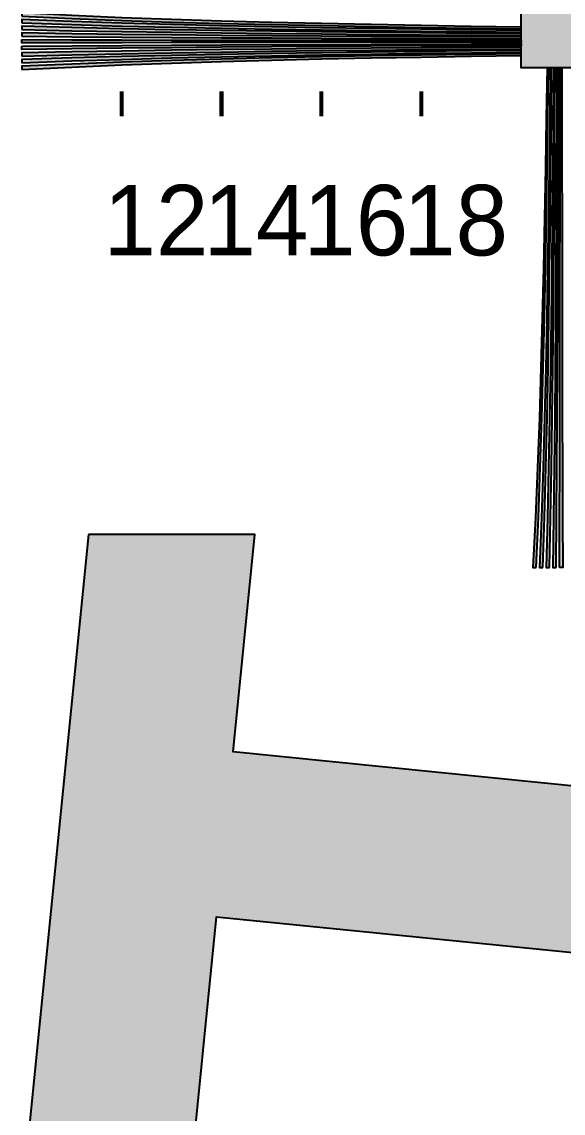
# Model space of a CAD drawing. Header units: millimetres. Extents: x 0 to 791, y 0 to 492.
# Drawn here: x 611.6 to 676.6, y 222.6 to 353.7 of the extents above; entities that cross this region are included whole.
import ezdxf

# ---------------------------------------------------------------- set-up
doc = ezdxf.new("R2010")
doc.units = ezdxf.units.MM
for name, color, linetype in [('LABELS', 7, 'Continuous'), ('PERIPHERY', 7, 'Continuous'), ('SFR', 7, 'Continuous')]:
    doc.layers.add(name, color=color, linetype=linetype)

msp = doc.modelspace()

# ---------------------------------------------------------------- hatches: boundary and pattern name
at = {"layer": 'PERIPHERY', "true_color": 0x000000}
h = msp.add_hatch(color=7, dxfattribs=at)
h.dxf.hatch_style = 1
h.paths.add_polyline_path([(679.56, 348.13), (671.56, 348.13), (671.56, 356.12), (679.56, 356.12), (679.56, 348.13)])
h = msp.add_hatch(color=7, dxfattribs=at)
h.dxf.hatch_style = 1
h.paths.add_polyline_path([(611.56, 354.32), (617.56, 354.05), (623.56, 353.82), (629.56, 353.63), (635.56, 353.46), (641.56, 353.32), (647.56, 353.2), (653.56, 353.08), (659.56, 352.99), (665.56, 352.9), (671.56, 352.82), (671.56, 353.02), (665.56, 353.11), (659.56, 353.21), (653.56, 353.32), (647.56, 353.45), (641.56, 353.59), (635.56, 353.75), (629.56, 353.94), (623.56, 354.15), (617.56, 354.41), (611.56, 354.72), (611.56, 354.32)])
h = msp.add_hatch(color=7, dxfattribs=at)
h.dxf.hatch_style = 1
h.paths.add_polyline_path([(611.56, 353.52), (617.56, 353.32), (623.56, 353.15), (629.56, 353.01), (635.56, 352.89), (641.56, 352.79), (647.56, 352.7), (653.56, 352.61), (659.56, 352.54), (665.56, 352.48), (671.56, 352.42), (671.56, 352.62), (665.56, 352.69), (659.56, 352.76), (653.56, 352.85), (647.56, 352.95), (641.56, 353.05), (635.56, 353.18), (629.56, 353.32), (623.56, 353.49), (617.56, 353.68), (611.56, 353.92), (611.56, 353.52)])
h = msp.add_hatch(color=7, dxfattribs=at)
h.dxf.hatch_style = 1
h.paths.add_polyline_path([(611.56, 352.72), (617.56, 352.59), (623.56, 352.49), (629.56, 352.4), (635.56, 352.32), (641.56, 352.25), (647.56, 352.2), (653.56, 352.14), (659.56, 352.1), (665.56, 352.06), (671.56, 352.02), (671.56, 352.22), (665.56, 352.27), (659.56, 352.32), (653.56, 352.38), (647.56, 352.45), (641.56, 352.52), (635.56, 352.61), (629.56, 352.7), (623.56, 352.82), (617.56, 352.96), (611.56, 353.12), (611.56, 352.72)])
h = msp.add_hatch(color=7, dxfattribs=at)
h.dxf.hatch_style = 1
h.paths.add_polyline_path([(611.56, 351.92), (617.56, 351.87), (623.56, 351.82), (629.56, 351.78), (635.56, 351.75), (641.56, 351.72), (647.56, 351.7), (653.56, 351.67), (659.56, 351.65), (665.56, 351.64), (671.56, 351.62), (671.56, 351.82), (665.56, 351.85), (659.56, 351.88), (653.56, 351.91), (647.56, 351.95), (641.56, 351.99), (635.56, 352.03), (629.56, 352.09), (623.56, 352.15), (617.56, 352.23), (611.56, 352.32), (611.56, 351.92)])
h = msp.add_hatch(color=7, dxfattribs=at)
h.dxf.hatch_style = 1
h.paths.add_polyline_path([(611.56, 351.52), (617.56, 351.5), (623.56, 351.49), (629.56, 351.47), (635.56, 351.46), (641.56, 351.45), (647.56, 351.45), (653.56, 351.44), (659.56, 351.43), (665.56, 351.43), (671.56, 351.42), (671.56, 351.22), (665.56, 351.21), (659.56, 351.21), (653.56, 351.2), (647.56, 351.2), (641.56, 351.19), (635.56, 351.18), (629.56, 351.17), (623.56, 351.15), (617.56, 351.14), (611.56, 351.12), (611.56, 351.52)])
h = msp.add_hatch(color=7, dxfattribs=at)
h.dxf.hatch_style = 1
h.paths.add_polyline_path([(611.56, 350.72), (617.56, 350.77), (623.56, 350.82), (629.56, 350.86), (635.56, 350.89), (641.56, 350.92), (647.56, 350.95), (653.56, 350.97), (659.56, 350.99), (665.56, 351), (671.56, 351.02), (671.56, 350.82), (665.56, 350.79), (659.56, 350.76), (653.56, 350.73), (647.56, 350.7), (641.56, 350.65), (635.56, 350.61), (629.56, 350.55), (623.56, 350.49), (617.56, 350.41), (611.56, 350.32), (611.56, 350.72)])
h = msp.add_hatch(color=7, dxfattribs=at)
h.dxf.hatch_style = 1
h.paths.add_polyline_path([(611.56, 349.52), (617.56, 349.68), (623.56, 349.82), (629.56, 349.94), (635.56, 350.03), (641.56, 350.12), (647.56, 350.2), (653.56, 350.26), (659.56, 350.32), (665.56, 350.37), (671.56, 350.42), (671.56, 350.62), (665.56, 350.58), (659.56, 350.54), (653.56, 350.5), (647.56, 350.45), (641.56, 350.39), (635.56, 350.32), (629.56, 350.24), (623.56, 350.15), (617.56, 350.05), (611.56, 349.92), (611.56, 349.52)])
h = msp.add_hatch(color=7, dxfattribs=at)
h.dxf.hatch_style = 1
h.paths.add_polyline_path([(611.56, 348.72), (617.56, 348.96), (623.56, 349.15), (629.56, 349.32), (635.56, 349.46), (641.56, 349.59), (647.56, 349.7), (653.56, 349.79), (659.56, 349.88), (665.56, 349.95), (671.56, 350.02), (671.56, 350.22), (665.56, 350.16), (659.56, 350.1), (653.56, 350.03), (647.56, 349.95), (641.56, 349.85), (635.56, 349.75), (629.56, 349.63), (623.56, 349.49), (617.56, 349.32), (611.56, 349.12), (611.56, 348.72)])
h = msp.add_hatch(color=7, dxfattribs=at)
h.dxf.hatch_style = 1
h.paths.add_polyline_path([(611.56, 347.92), (617.56, 348.23), (623.56, 348.49), (629.56, 348.7), (635.56, 348.89), (641.56, 349.05), (647.56, 349.2), (653.56, 349.32), (659.56, 349.43), (665.56, 349.53), (671.56, 349.62), (671.56, 349.82), (665.56, 349.74), (659.56, 349.65), (653.56, 349.56), (647.56, 349.45), (641.56, 349.32), (635.56, 349.18), (629.56, 349.01), (623.56, 348.82), (617.56, 348.59), (611.56, 348.32), (611.56, 347.92)])
h = msp.add_hatch(color=7, dxfattribs=at)
h.dxf.hatch_style = 1
h.paths.add_polyline_path([(673.36, 288.13), (673.63, 294.13), (673.86, 300.13), (674.05, 306.13), (674.22, 312.13), (674.36, 318.13), (674.48, 324.13), (674.6, 330.13), (674.69, 336.13), (674.78, 342.13), (674.86, 348.13), (674.67, 348.13), (674.57, 342.13), (674.47, 336.13), (674.36, 330.13), (674.24, 324.13), (674.1, 318.13), (673.94, 312.13), (673.75, 306.13), (673.54, 300.13), (673.28, 294.13), (672.97, 288.13), (673.36, 288.13)])
h = msp.add_hatch(color=7, dxfattribs=at)
h.dxf.hatch_style = 1
h.paths.add_polyline_path([(674.16, 288.13), (674.36, 294.13), (674.53, 300.13), (674.67, 306.13), (674.79, 312.13), (674.89, 318.13), (674.98, 324.13), (675.07, 330.13), (675.14, 336.13), (675.2, 342.13), (675.26, 348.13), (675.06, 348.13), (674.99, 342.13), (674.92, 336.13), (674.84, 330.13), (674.73, 324.13), (674.63, 318.13), (674.51, 312.13), (674.37, 306.13), (674.2, 300.13), (674.01, 294.13), (673.77, 288.13), (674.16, 288.13)])
h = msp.add_hatch(color=7, dxfattribs=at)
h.dxf.hatch_style = 1
h.paths.add_polyline_path([(674.96, 288.13), (675.1, 294.13), (675.19, 300.13), (675.29, 306.13), (675.37, 312.13), (675.44, 318.13), (675.49, 324.13), (675.55, 330.13), (675.59, 336.13), (675.62, 342.13), (675.66, 348.13), (675.47, 348.13), (675.42, 342.13), (675.36, 336.13), (675.3, 330.13), (675.23, 324.13), (675.16, 318.13), (675.07, 312.13), (674.98, 306.13), (674.86, 300.13), (674.73, 294.13), (674.57, 288.13), (674.96, 288.13)])
h = msp.add_hatch(color=7, dxfattribs=at)
h.dxf.hatch_style = 1
h.paths.add_polyline_path([(675.76, 288.13), (675.82, 294.13), (675.87, 300.13), (675.91, 306.13), (675.94, 312.13), (675.97, 318.13), (675.99, 324.13), (676.02, 330.13), (676.04, 336.13), (676.05, 342.13), (676.07, 348.13), (675.87, 348.13), (675.84, 342.13), (675.81, 336.13), (675.78, 330.13), (675.74, 324.13), (675.7, 318.13), (675.66, 312.13), (675.6, 306.13), (675.54, 300.13), (675.46, 294.13), (675.37, 288.13), (675.76, 288.13)])
h = msp.add_hatch(color=7, dxfattribs=at)
h.dxf.hatch_style = 1
h.paths.add_polyline_path([(676.17, 288.13), (676.19, 294.13), (676.2, 300.13), (676.22, 306.13), (676.23, 312.13), (676.23, 318.13), (676.23, 324.13), (676.24, 330.13), (676.25, 336.13), (676.25, 342.13), (676.26, 348.13), (676.46, 348.13), (676.47, 342.13), (676.47, 336.13), (676.48, 330.13), (676.48, 324.13), (676.49, 318.13), (676.5, 312.13), (676.51, 306.13), (676.53, 300.13), (676.54, 294.13), (676.56, 288.13), (676.17, 288.13)])
at = {"layer": 'SFR', "true_color": 0x000000}
h = msp.add_hatch(color=7, dxfattribs=at)
h.dxf.hatch_style = 1
h.paths.add_polyline_path([(619.56, 292.12), (611.56, 212.12), (631.56, 212.12), (634.97, 246.18), (714.17, 238.26), (711.56, 212.12), (731.56, 212.12), (739.56, 292.12), (719.56, 292.12), (716.15, 258.06), (636.95, 265.99), (639.56, 292.12), (619.56, 292.12), (619.56, 292.12)])

# ---------------------------------------------------------------- linework, layer by layer
at = {"layer": 'PERIPHERY', "color": 250}
for points in [[(679.56, 348.13), (671.56, 348.13), (671.56, 356.12), (679.56, 356.12), (679.56, 348.13)], [(611.56, 354.32), (617.56, 354.05), (623.56, 353.82), (629.56, 353.63), (635.56, 353.46), (641.56, 353.32), (647.56, 353.2), (653.56, 353.08), (659.56, 352.99), (665.56, 352.9), (671.56, 352.82), (671.56, 353.02), (665.56, 353.11), (659.56, 353.21), (653.56, 353.32), (647.56, 353.45), (641.56, 353.59), (635.56, 353.75), (629.56, 353.94), (623.56, 354.15), (617.56, 354.41), (611.56, 354.72), (611.56, 354.32)], [(611.56, 353.52), (617.56, 353.32), (623.56, 353.15), (629.56, 353.01), (635.56, 352.89), (641.56, 352.79), (647.56, 352.7), (653.56, 352.61), (659.56, 352.54), (665.56, 352.48), (671.56, 352.42), (671.56, 352.62), (665.56, 352.69), (659.56, 352.76), (653.56, 352.85), (647.56, 352.95), (641.56, 353.05), (635.56, 353.18), (629.56, 353.32), (623.56, 353.49), (617.56, 353.68), (611.56, 353.92), (611.56, 353.52)], [(611.56, 352.72), (617.56, 352.59), (623.56, 352.49), (629.56, 352.4), (635.56, 352.32), (641.56, 352.25), (647.56, 352.2), (653.56, 352.14), (659.56, 352.1), (665.56, 352.06), (671.56, 352.02), (671.56, 352.22), (665.56, 352.27), (659.56, 352.32), (653.56, 352.38), (647.56, 352.45), (641.56, 352.52), (635.56, 352.61), (629.56, 352.7), (623.56, 352.82), (617.56, 352.96), (611.56, 353.12), (611.56, 352.72)], [(611.56, 351.92), (617.56, 351.87), (623.56, 351.82), (629.56, 351.78), (635.56, 351.75), (641.56, 351.72), (647.56, 351.7), (653.56, 351.67), (659.56, 351.65), (665.56, 351.64), (671.56, 351.62), (671.56, 351.82), (665.56, 351.85), (659.56, 351.88), (653.56, 351.91), (647.56, 351.95), (641.56, 351.99), (635.56, 352.03), (629.56, 352.09), (623.56, 352.15), (617.56, 352.23), (611.56, 352.32), (611.56, 351.92)], [(611.56, 351.52), (617.56, 351.5), (623.56, 351.49), (629.56, 351.47), (635.56, 351.46), (641.56, 351.45), (647.56, 351.45), (653.56, 351.44), (659.56, 351.43), (665.56, 351.43), (671.56, 351.42), (671.56, 351.22), (665.56, 351.21), (659.56, 351.21), (653.56, 351.2), (647.56, 351.2), (641.56, 351.19), (635.56, 351.18), (629.56, 351.17), (623.56, 351.15), (617.56, 351.14), (611.56, 351.12), (611.56, 351.52)], [(611.56, 350.72), (617.56, 350.77), (623.56, 350.82), (629.56, 350.86), (635.56, 350.89), (641.56, 350.92), (647.56, 350.95), (653.56, 350.97), (659.56, 350.99), (665.56, 351), (671.56, 351.02), (671.56, 350.82), (665.56, 350.79), (659.56, 350.76), (653.56, 350.73), (647.56, 350.7), (641.56, 350.65), (635.56, 350.61), (629.56, 350.55), (623.56, 350.49), (617.56, 350.41), (611.56, 350.32), (611.56, 350.72)], [(611.56, 349.52), (617.56, 349.68), (623.56, 349.82), (629.56, 349.94), (635.56, 350.03), (641.56, 350.12), (647.56, 350.2), (653.56, 350.26), (659.56, 350.32), (665.56, 350.37), (671.56, 350.42), (671.56, 350.62), (665.56, 350.58), (659.56, 350.54), (653.56, 350.5), (647.56, 350.45), (641.56, 350.39), (635.56, 350.32), (629.56, 350.24), (623.56, 350.15), (617.56, 350.05), (611.56, 349.92), (611.56, 349.52)], [(611.56, 348.72), (617.56, 348.96), (623.56, 349.15), (629.56, 349.32), (635.56, 349.46), (641.56, 349.59), (647.56, 349.7), (653.56, 349.79), (659.56, 349.88), (665.56, 349.95), (671.56, 350.02), (671.56, 350.22), (665.56, 350.16), (659.56, 350.1), (653.56, 350.03), (647.56, 349.95), (641.56, 349.85), (635.56, 349.75), (629.56, 349.63), (623.56, 349.49), (617.56, 349.32), (611.56, 349.12), (611.56, 348.72)], [(611.56, 347.92), (617.56, 348.23), (623.56, 348.49), (629.56, 348.7), (635.56, 348.89), (641.56, 349.05), (647.56, 349.2), (653.56, 349.32), (659.56, 349.43), (665.56, 349.53), (671.56, 349.62), (671.56, 349.82), (665.56, 349.74), (659.56, 349.65), (653.56, 349.56), (647.56, 349.45), (641.56, 349.32), (635.56, 349.18), (629.56, 349.01), (623.56, 348.82), (617.56, 348.59), (611.56, 348.32), (611.56, 347.92)], [(673.36, 288.13), (673.63, 294.13), (673.86, 300.13), (674.05, 306.13), (674.22, 312.13), (674.36, 318.13), (674.48, 324.13), (674.6, 330.13), (674.69, 336.13), (674.78, 342.13), (674.86, 348.13), (674.67, 348.13), (674.57, 342.13), (674.47, 336.13), (674.36, 330.13), (674.24, 324.13), (674.1, 318.13), (673.94, 312.13), (673.75, 306.13), (673.54, 300.13), (673.28, 294.13), (672.97, 288.13), (673.36, 288.13)], [(674.16, 288.13), (674.36, 294.13), (674.53, 300.13), (674.67, 306.13), (674.79, 312.13), (674.89, 318.13), (674.98, 324.13), (675.07, 330.13), (675.14, 336.13), (675.2, 342.13), (675.26, 348.13), (675.06, 348.13), (674.99, 342.13), (674.92, 336.13), (674.84, 330.13), (674.73, 324.13), (674.63, 318.13), (674.51, 312.13), (674.37, 306.13), (674.2, 300.13), (674.01, 294.13), (673.77, 288.13), (674.16, 288.13)], [(674.96, 288.13), (675.1, 294.13), (675.19, 300.13), (675.29, 306.13), (675.37, 312.13), (675.44, 318.13), (675.49, 324.13), (675.55, 330.13), (675.59, 336.13), (675.62, 342.13), (675.66, 348.13), (675.47, 348.13), (675.42, 342.13), (675.36, 336.13), (675.3, 330.13), (675.23, 324.13), (675.16, 318.13), (675.07, 312.13), (674.98, 306.13), (674.86, 300.13), (674.73, 294.13), (674.57, 288.13), (674.96, 288.13)], [(675.76, 288.13), (675.82, 294.13), (675.87, 300.13), (675.91, 306.13), (675.94, 312.13), (675.97, 318.13), (675.99, 324.13), (676.02, 330.13), (676.04, 336.13), (676.05, 342.13), (676.07, 348.13), (675.87, 348.13), (675.84, 342.13), (675.81, 336.13), (675.78, 330.13), (675.74, 324.13), (675.7, 318.13), (675.66, 312.13), (675.6, 306.13), (675.54, 300.13), (675.46, 294.13), (675.37, 288.13), (675.76, 288.13)], [(676.17, 288.13), (676.19, 294.13), (676.2, 300.13), (676.22, 306.13), (676.23, 312.13), (676.23, 318.13), (676.23, 324.13), (676.24, 330.13), (676.25, 336.13), (676.25, 342.13), (676.26, 348.13), (676.46, 348.13), (676.47, 342.13), (676.47, 336.13), (676.48, 330.13), (676.48, 324.13), (676.49, 318.13), (676.5, 312.13), (676.51, 306.13), (676.53, 300.13), (676.54, 294.13), (676.56, 288.13), (676.17, 288.13)]]:
    msp.add_lwpolyline(points, close=True, dxfattribs=at)
at = {"layer": 'PERIPHERY', "color": 250, "lineweight": 35, "const_width": 0.5}
for points in [[(623.56, 345.32), (623.56, 342.32)], [(635.56, 345.32), (635.56, 342.32)], [(647.56, 345.32), (647.56, 342.32)], [(659.56, 345.32), (659.56, 342.32)]]:
    msp.add_lwpolyline(points, dxfattribs=at)
at = {"layer": 'PERIPHERY', "color": 250, "true_color": 0x000000}
for points in [[(679.56, 348.13), (679.56, 356.12), (671.56, 356.12)], [(671.56, 356.12), (671.56, 348.13), (679.56, 348.13)], [(611.56, 354.72), (623.56, 353.82), (629.56, 353.63)], [(611.56, 354.72), (629.56, 353.63), (635.56, 353.46)], [(635.56, 353.46), (617.56, 354.41), (611.56, 354.72)], [(611.56, 353.92), (611.56, 353.52), (617.56, 353.32)], [(611.56, 353.92), (617.56, 353.32), (623.56, 353.15)], [(611.56, 353.92), (623.56, 353.15), (629.56, 353.01)], [(611.56, 353.92), (629.56, 353.01), (635.56, 352.89)], [(635.56, 352.89), (617.56, 353.68), (611.56, 353.92)], [(635.56, 353.46), (623.56, 354.15), (617.56, 354.41)], [(635.56, 353.46), (629.56, 353.94), (623.56, 354.15)], [(635.56, 353.46), (635.56, 353.75), (629.56, 353.94)], [(611.56, 353.12), (611.56, 352.72), (617.56, 352.59)], [(611.56, 353.12), (617.56, 352.59), (623.56, 352.49)], [(611.56, 353.12), (623.56, 352.49), (629.56, 352.4)], [(611.56, 353.12), (629.56, 352.4), (635.56, 352.32)], [(611.56, 353.12), (635.56, 352.32), (641.56, 352.25)], [(641.56, 352.25), (617.56, 352.96), (611.56, 353.12)], [(635.56, 352.89), (623.56, 353.49), (617.56, 353.68)], [(641.56, 352.25), (623.56, 352.82), (617.56, 352.96)], [(635.56, 352.89), (629.56, 353.32), (623.56, 353.49)], [(641.56, 352.25), (629.56, 352.7), (623.56, 352.82)], [(635.56, 352.89), (635.56, 353.18), (629.56, 353.32)], [(641.56, 352.25), (635.56, 352.61), (629.56, 352.7)], [(635.56, 353.46), (641.56, 353.59), (635.56, 353.75)], [(635.56, 353.46), (647.56, 353.45), (641.56, 353.59)], [(635.56, 353.46), (641.56, 353.32), (647.56, 353.2)], [(635.56, 353.46), (647.56, 353.2), (653.56, 353.08)], [(635.56, 353.46), (653.56, 353.08), (659.56, 352.99)], [(635.56, 353.46), (659.56, 352.99), (665.56, 352.9)], [(635.56, 353.46), (665.56, 352.9), (671.56, 352.82)], [(635.56, 353.46), (671.56, 352.82), (671.56, 353.02)], [(635.56, 353.46), (671.56, 353.02), (665.56, 353.11)], [(635.56, 353.46), (665.56, 353.11), (659.56, 353.21)], [(635.56, 353.46), (659.56, 353.21), (653.56, 353.32)], [(635.56, 353.46), (653.56, 353.32), (647.56, 353.45)], [(635.56, 352.89), (641.56, 353.05), (635.56, 353.18)], [(635.56, 352.89), (647.56, 352.95), (641.56, 353.05)], [(635.56, 352.89), (653.56, 352.85), (647.56, 352.95)], [(635.56, 352.89), (641.56, 352.79), (647.56, 352.7)], [(635.56, 352.89), (647.56, 352.7), (653.56, 352.61)], [(635.56, 352.89), (653.56, 352.61), (659.56, 352.54)], [(635.56, 352.89), (659.56, 352.54), (665.56, 352.48)], [(635.56, 352.89), (665.56, 352.48), (671.56, 352.42)], [(635.56, 352.89), (671.56, 352.42), (671.56, 352.62)], [(635.56, 352.89), (671.56, 352.62), (665.56, 352.69)], [(635.56, 352.89), (665.56, 352.69), (659.56, 352.76)], [(635.56, 352.89), (659.56, 352.76), (653.56, 352.85)], [(641.56, 352.25), (641.56, 352.52), (635.56, 352.61)], [(641.56, 352.25), (647.56, 352.45), (641.56, 352.52)], [(611.56, 352.32), (611.56, 351.92), (617.56, 351.87)], [(611.56, 352.32), (617.56, 351.87), (623.56, 351.82)], [(611.56, 352.32), (623.56, 351.82), (629.56, 351.78)], [(611.56, 352.32), (629.56, 351.78), (635.56, 351.75)], [(611.56, 352.32), (635.56, 351.75), (641.56, 351.72)], [(611.56, 352.32), (641.56, 351.72), (647.56, 351.7)], [(611.56, 352.32), (647.56, 351.7), (653.56, 351.67)], [(653.56, 351.67), (617.56, 352.23), (611.56, 352.32)], [(611.56, 351.52), (611.56, 351.12), (617.56, 351.14)], [(611.56, 351.52), (617.56, 351.14), (623.56, 351.15)], [(611.56, 351.52), (623.56, 351.15), (629.56, 351.17)], [(611.56, 351.52), (629.56, 351.17), (635.56, 351.18)], [(611.56, 351.52), (635.56, 351.18), (641.56, 351.19)], [(611.56, 351.52), (641.56, 351.19), (647.56, 351.2)], [(611.56, 351.52), (647.56, 351.2), (653.56, 351.2)], [(611.56, 351.52), (653.56, 351.2), (659.56, 351.21)], [(611.56, 351.52), (659.56, 351.21), (665.56, 351.21)], [(611.56, 351.52), (665.56, 351.21), (671.56, 351.22)], [(671.56, 351.22), (617.56, 351.5), (611.56, 351.52)], [(653.56, 351.67), (623.56, 352.15), (617.56, 352.23)], [(671.56, 351.22), (623.56, 351.49), (617.56, 351.5)], [(653.56, 351.67), (629.56, 352.09), (623.56, 352.15)], [(671.56, 351.22), (629.56, 351.47), (623.56, 351.49)], [(653.56, 351.67), (635.56, 352.03), (629.56, 352.09)], [(671.56, 351.22), (635.56, 351.46), (629.56, 351.47)], [(653.56, 351.67), (641.56, 351.99), (635.56, 352.03)], [(671.56, 351.22), (641.56, 351.45), (635.56, 351.46)], [(641.56, 352.25), (653.56, 352.38), (647.56, 352.45)], [(641.56, 352.25), (659.56, 352.32), (653.56, 352.38)], [(641.56, 352.25), (665.56, 352.27), (659.56, 352.32)], [(641.56, 352.25), (671.56, 352.22), (665.56, 352.27)], [(641.56, 352.25), (647.56, 352.2), (659.56, 352.1)], [(641.56, 352.25), (659.56, 352.1), (665.56, 352.06)], [(641.56, 352.25), (665.56, 352.06), (671.56, 352.02)], [(641.56, 352.25), (671.56, 352.02), (671.56, 352.22)], [(653.56, 351.67), (647.56, 351.95), (641.56, 351.99)], [(671.56, 351.22), (647.56, 351.45), (641.56, 351.45)], [(647.56, 352.2), (653.56, 352.14), (659.56, 352.1)], [(653.56, 351.67), (653.56, 351.91), (647.56, 351.95)], [(671.56, 351.22), (653.56, 351.44), (647.56, 351.45)], [(653.56, 351.67), (659.56, 351.88), (653.56, 351.91)], [(653.56, 351.67), (665.56, 351.85), (659.56, 351.88)], [(653.56, 351.67), (671.56, 351.82), (665.56, 351.85)], [(653.56, 351.67), (665.56, 351.64), (671.56, 351.82)], [(653.56, 351.67), (659.56, 351.65), (665.56, 351.64)], [(671.56, 351.22), (659.56, 351.43), (653.56, 351.44)], [(671.56, 351.22), (665.56, 351.43), (659.56, 351.43)], [(665.56, 351.64), (671.56, 351.62), (671.56, 351.82)], [(671.56, 351.22), (671.56, 351.42), (665.56, 351.43)], [(611.56, 350.72), (671.56, 350.82), (671.56, 351.02)], [(611.56, 350.72), (671.56, 351.02), (665.56, 351)], [(611.56, 350.72), (665.56, 351), (659.56, 350.99)], [(611.56, 350.72), (659.56, 350.99), (653.56, 350.97)], [(611.56, 350.72), (653.56, 350.97), (647.56, 350.95)], [(611.56, 350.72), (647.56, 350.95), (641.56, 350.92)], [(611.56, 350.72), (641.56, 350.92), (635.56, 350.89)], [(611.56, 350.72), (635.56, 350.89), (629.56, 350.86)], [(611.56, 350.72), (629.56, 350.86), (623.56, 350.82)], [(611.56, 350.72), (665.56, 350.79), (671.56, 350.82)], [(611.56, 350.72), (659.56, 350.76), (665.56, 350.79)], [(611.56, 350.72), (653.56, 350.73), (659.56, 350.76)], [(611.56, 350.72), (647.56, 350.7), (653.56, 350.73)], [(611.56, 350.72), (611.56, 350.32), (617.56, 350.41)], [(611.56, 350.72), (617.56, 350.41), (623.56, 350.49)], [(611.56, 350.72), (623.56, 350.49), (629.56, 350.55)], [(611.56, 350.72), (629.56, 350.55), (635.56, 350.61)], [(611.56, 350.72), (635.56, 350.61), (641.56, 350.65)], [(611.56, 350.72), (641.56, 350.65), (647.56, 350.7)], [(611.56, 349.92), (671.56, 350.42), (671.56, 350.62)], [(611.56, 349.92), (671.56, 350.62), (665.56, 350.58)], [(611.56, 349.92), (665.56, 350.58), (659.56, 350.54)], [(611.56, 349.92), (659.56, 350.54), (653.56, 350.5)], [(611.56, 349.92), (653.56, 350.5), (647.56, 350.45)], [(611.56, 349.92), (647.56, 350.45), (641.56, 350.39)], [(611.56, 349.92), (665.56, 350.37), (671.56, 350.42)], [(611.56, 349.92), (641.56, 350.39), (635.56, 350.32)], [(611.56, 349.92), (659.56, 350.32), (665.56, 350.37)], [(611.56, 349.92), (653.56, 350.26), (659.56, 350.32)], [(611.56, 349.92), (635.56, 350.32), (629.56, 350.24)], [(611.56, 349.92), (647.56, 350.2), (653.56, 350.26)], [(611.56, 349.92), (629.56, 350.24), (623.56, 350.15)], [(611.56, 349.12), (647.56, 349.7), (671.56, 350.22)], [(611.56, 349.12), (671.56, 350.22), (665.56, 350.16)], [(611.56, 349.92), (641.56, 350.12), (647.56, 350.2)], [(611.56, 349.12), (665.56, 350.16), (659.56, 350.1)], [(623.56, 350.15), (617.56, 350.05), (611.56, 349.92)], [(611.56, 349.92), (635.56, 350.03), (641.56, 350.12)], [(611.56, 349.12), (659.56, 350.1), (653.56, 350.03)], [(611.56, 349.12), (653.56, 350.03), (647.56, 349.95)], [(611.56, 349.92), (629.56, 349.94), (635.56, 350.03)], [(611.56, 349.12), (647.56, 349.95), (641.56, 349.85)], [(611.56, 349.92), (623.56, 349.82), (629.56, 349.94)], [(611.56, 349.92), (611.56, 349.52), (617.56, 349.68)], [(611.56, 349.92), (617.56, 349.68), (623.56, 349.82)], [(647.56, 349.7), (659.56, 349.88), (671.56, 350.22)], [(647.56, 349.7), (653.56, 349.79), (659.56, 349.88)], [(659.56, 349.88), (665.56, 349.95), (671.56, 350.22)], [(665.56, 349.95), (671.56, 350.02), (671.56, 350.22)], [(611.56, 349.12), (641.56, 349.85), (635.56, 349.75)], [(611.56, 348.32), (647.56, 349.2), (671.56, 349.82)], [(611.56, 348.32), (671.56, 349.82), (665.56, 349.74)], [(611.56, 349.12), (635.56, 349.75), (629.56, 349.63)], [(611.56, 348.32), (665.56, 349.74), (659.56, 349.65)], [(611.56, 349.12), (641.56, 349.59), (647.56, 349.7)], [(611.56, 348.32), (659.56, 349.65), (653.56, 349.56)], [(611.56, 349.12), (629.56, 349.63), (623.56, 349.49)], [(611.56, 349.12), (635.56, 349.46), (641.56, 349.59)], [(611.56, 348.32), (653.56, 349.56), (647.56, 349.45)], [(623.56, 349.49), (617.56, 349.32), (611.56, 349.12)], [(611.56, 349.12), (629.56, 349.32), (635.56, 349.46)], [(611.56, 348.32), (647.56, 349.45), (641.56, 349.32)], [(611.56, 348.32), (641.56, 349.32), (635.56, 349.18)], [(611.56, 349.12), (623.56, 349.15), (629.56, 349.32)], [(611.56, 348.32), (641.56, 349.05), (647.56, 349.2)], [(611.56, 348.32), (635.56, 349.18), (629.56, 349.01)], [(611.56, 349.12), (617.56, 348.96), (623.56, 349.15)], [(611.56, 349.12), (611.56, 348.72), (617.56, 348.96)], [(611.56, 348.32), (635.56, 348.89), (641.56, 349.05)], [(611.56, 348.32), (629.56, 349.01), (623.56, 348.82)], [(611.56, 348.32), (629.56, 348.7), (635.56, 348.89)], [(623.56, 348.82), (617.56, 348.59), (611.56, 348.32)], [(611.56, 348.32), (623.56, 348.49), (629.56, 348.7)], [(647.56, 349.2), (653.56, 349.32), (671.56, 349.82)], [(653.56, 349.32), (659.56, 349.43), (671.56, 349.82)], [(659.56, 349.43), (665.56, 349.53), (671.56, 349.82)], [(665.56, 349.53), (671.56, 349.62), (671.56, 349.82)], [(611.56, 348.32), (617.56, 348.23), (623.56, 348.49)], [(611.56, 348.32), (611.56, 347.92), (617.56, 348.23)], [(674.22, 312.13), (674.78, 342.13), (674.86, 348.13)], [(674.22, 312.13), (674.86, 348.13), (674.67, 348.13)], [(674.22, 312.13), (674.67, 348.13), (674.57, 342.13)], [(674.79, 312.13), (675.2, 342.13), (675.26, 348.13)], [(674.79, 312.13), (675.26, 348.13), (675.06, 348.13)], [(674.79, 312.13), (675.06, 348.13), (674.99, 342.13)], [(675.44, 318.13), (675.47, 348.13), (675.42, 342.13)], [(675.44, 318.13), (675.62, 342.13), (675.66, 348.13)], [(675.44, 318.13), (675.66, 348.13), (675.47, 348.13)], [(676.02, 330.13), (675.87, 348.13), (675.84, 342.13)], [(676.05, 342.13), (676.07, 348.13), (675.87, 348.13)], [(676.02, 330.13), (676.05, 342.13), (675.87, 348.13)], [(676.17, 288.13), (676.47, 342.13), (676.46, 348.13)], [(676.46, 348.13), (676.19, 294.13), (676.17, 288.13)], [(676.46, 348.13), (676.2, 300.13), (676.19, 294.13)], [(676.46, 348.13), (676.22, 306.13), (676.2, 300.13)], [(676.46, 348.13), (676.23, 312.13), (676.22, 306.13)], [(676.46, 348.13), (676.24, 330.13), (676.23, 324.13)], [(676.46, 348.13), (676.23, 324.13), (676.23, 318.13)], [(676.46, 348.13), (676.23, 318.13), (676.23, 312.13)], [(676.46, 348.13), (676.25, 336.13), (676.24, 330.13)], [(676.46, 348.13), (676.26, 348.13), (676.25, 342.13)], [(676.46, 348.13), (676.25, 342.13), (676.25, 336.13)], [(674.22, 312.13), (674.69, 336.13), (674.78, 342.13)], [(674.22, 312.13), (674.57, 342.13), (674.47, 336.13)], [(674.79, 312.13), (675.14, 336.13), (675.2, 342.13)], [(674.79, 312.13), (674.99, 342.13), (674.92, 336.13)], [(675.44, 318.13), (675.42, 342.13), (675.36, 336.13)], [(675.44, 318.13), (675.59, 336.13), (675.62, 342.13)], [(676.02, 330.13), (675.84, 342.13), (675.81, 336.13)], [(676.02, 330.13), (676.04, 336.13), (676.05, 342.13)], [(676.17, 288.13), (676.47, 336.13), (676.47, 342.13)], [(674.22, 312.13), (674.6, 330.13), (674.69, 336.13)], [(674.22, 312.13), (674.47, 336.13), (674.36, 330.13)], [(674.79, 312.13), (675.07, 330.13), (675.14, 336.13)], [(674.79, 312.13), (674.92, 336.13), (674.84, 330.13)], [(675.44, 318.13), (675.36, 336.13), (675.3, 330.13)], [(675.44, 318.13), (675.49, 324.13), (675.59, 336.13)], [(675.49, 324.13), (675.55, 330.13), (675.59, 336.13)], [(676.02, 330.13), (675.81, 336.13), (675.78, 330.13)], [(676.17, 288.13), (676.48, 330.13), (676.47, 336.13)], [(674.22, 312.13), (674.48, 324.13), (674.6, 330.13)], [(674.22, 312.13), (674.36, 330.13), (674.24, 324.13)], [(674.79, 312.13), (674.84, 330.13), (674.73, 324.13)], [(674.79, 312.13), (674.98, 324.13), (675.07, 330.13)], [(675.44, 318.13), (675.3, 330.13), (675.23, 324.13)], [(675.37, 288.13), (675.99, 324.13), (676.02, 330.13)], [(676.02, 330.13), (675.46, 294.13), (675.37, 288.13)], [(676.02, 330.13), (675.54, 300.13), (675.46, 294.13)], [(676.02, 330.13), (675.6, 306.13), (675.54, 300.13)], [(676.02, 330.13), (675.66, 312.13), (675.6, 306.13)], [(676.02, 330.13), (675.7, 318.13), (675.66, 312.13)], [(676.02, 330.13), (675.74, 324.13), (675.7, 318.13)], [(676.02, 330.13), (675.78, 330.13), (675.74, 324.13)], [(676.17, 288.13), (676.48, 324.13), (676.48, 330.13)], [(674.22, 312.13), (674.24, 324.13), (674.1, 318.13)], [(674.22, 312.13), (674.36, 318.13), (674.48, 324.13)], [(674.79, 312.13), (674.73, 324.13), (674.63, 318.13)], [(674.79, 312.13), (674.89, 318.13), (674.98, 324.13)], [(675.44, 318.13), (675.23, 324.13), (675.16, 318.13)], [(675.37, 288.13), (675.97, 318.13), (675.99, 324.13)], [(676.17, 288.13), (676.49, 318.13), (676.48, 324.13)], [(674.22, 312.13), (674.1, 318.13), (673.94, 312.13)], [(674.79, 312.13), (674.63, 318.13), (674.51, 312.13)], [(674.57, 288.13), (675.37, 312.13), (675.44, 318.13)], [(675.44, 318.13), (674.73, 294.13), (674.57, 288.13)], [(675.44, 318.13), (674.86, 300.13), (674.73, 294.13)], [(675.44, 318.13), (674.98, 306.13), (674.86, 300.13)], [(675.44, 318.13), (675.07, 312.13), (674.98, 306.13)], [(675.44, 318.13), (675.16, 318.13), (675.07, 312.13)], [(675.37, 288.13), (675.94, 312.13), (675.97, 318.13)], [(676.17, 288.13), (676.5, 312.13), (676.49, 318.13)], [(672.97, 288.13), (674.05, 306.13), (674.22, 312.13)], [(674.22, 312.13), (673.28, 294.13), (672.97, 288.13)], [(674.22, 312.13), (673.54, 300.13), (673.28, 294.13)], [(674.22, 312.13), (673.75, 306.13), (673.54, 300.13)], [(674.22, 312.13), (673.94, 312.13), (673.75, 306.13)], [(673.77, 288.13), (674.67, 306.13), (674.79, 312.13)], [(674.79, 312.13), (674.01, 294.13), (673.77, 288.13)], [(674.79, 312.13), (674.2, 300.13), (674.01, 294.13)], [(674.79, 312.13), (674.37, 306.13), (674.2, 300.13)], [(674.79, 312.13), (674.51, 312.13), (674.37, 306.13)], [(674.57, 288.13), (675.29, 306.13), (675.37, 312.13)], [(675.37, 288.13), (675.91, 306.13), (675.94, 312.13)], [(676.17, 288.13), (676.51, 306.13), (676.5, 312.13)], [(672.97, 288.13), (673.86, 300.13), (674.05, 306.13)], [(673.77, 288.13), (674.53, 300.13), (674.67, 306.13)], [(674.57, 288.13), (675.19, 300.13), (675.29, 306.13)], [(675.37, 288.13), (675.87, 300.13), (675.91, 306.13)], [(676.17, 288.13), (676.53, 300.13), (676.51, 306.13)], [(672.97, 288.13), (673.63, 294.13), (673.86, 300.13)], [(673.77, 288.13), (674.36, 294.13), (674.53, 300.13)], [(674.57, 288.13), (675.1, 294.13), (675.19, 300.13)], [(675.37, 288.13), (675.82, 294.13), (675.87, 300.13)], [(676.17, 288.13), (676.54, 294.13), (676.53, 300.13)], [(672.97, 288.13), (673.36, 288.13), (673.63, 294.13)], [(673.77, 288.13), (674.16, 288.13), (674.36, 294.13)], [(674.57, 288.13), (674.96, 288.13), (675.1, 294.13)], [(675.37, 288.13), (675.76, 288.13), (675.82, 294.13)], [(676.17, 288.13), (676.56, 288.13), (676.54, 294.13)]]:
    msp.add_solid(points, dxfattribs=at)
at = {"layer": 'SFR', "color": 250}
msp.add_lwpolyline([(619.56, 292.12), (611.56, 212.12), (631.56, 212.12), (634.97, 246.18), (714.17, 238.26), (711.56, 212.12), (731.56, 212.12), (739.56, 292.12), (719.56, 292.12), (716.15, 258.06), (636.95, 265.99), (639.56, 292.12), (619.56, 292.12), (619.56, 292.12)], close=True, dxfattribs=at)
at = {"layer": 'SFR', "color": 250, "true_color": 0x000000}
for points in [[(619.56, 292.12), (619.56, 292.12), (611.56, 212.12)], [(619.56, 292.12), (611.56, 212.12), (631.56, 212.12)], [(619.56, 292.12), (631.56, 212.12), (634.97, 246.18)], [(619.56, 292.12), (634.97, 246.18), (636.95, 265.99)], [(636.95, 265.99), (639.56, 292.12), (619.56, 292.12)], [(634.97, 246.18), (716.15, 258.06), (636.95, 265.99)], [(634.97, 246.18), (714.17, 238.26), (716.15, 258.06)]]:
    msp.add_solid(points, dxfattribs=at)

# ---------------------------------------------------------------- texts
at = {"layer": 'LABELS', "color": 250}
for s, p in [('12', (621.39, 325.61)), ('16', (645.39, 325.61)), ('18', (657.39, 325.61)), ('14', (633.39, 325.61))]:
    msp.add_text(s, height=8.467, dxfattribs=at).set_placement(p)

doc.saveas('drawing.dxf')
